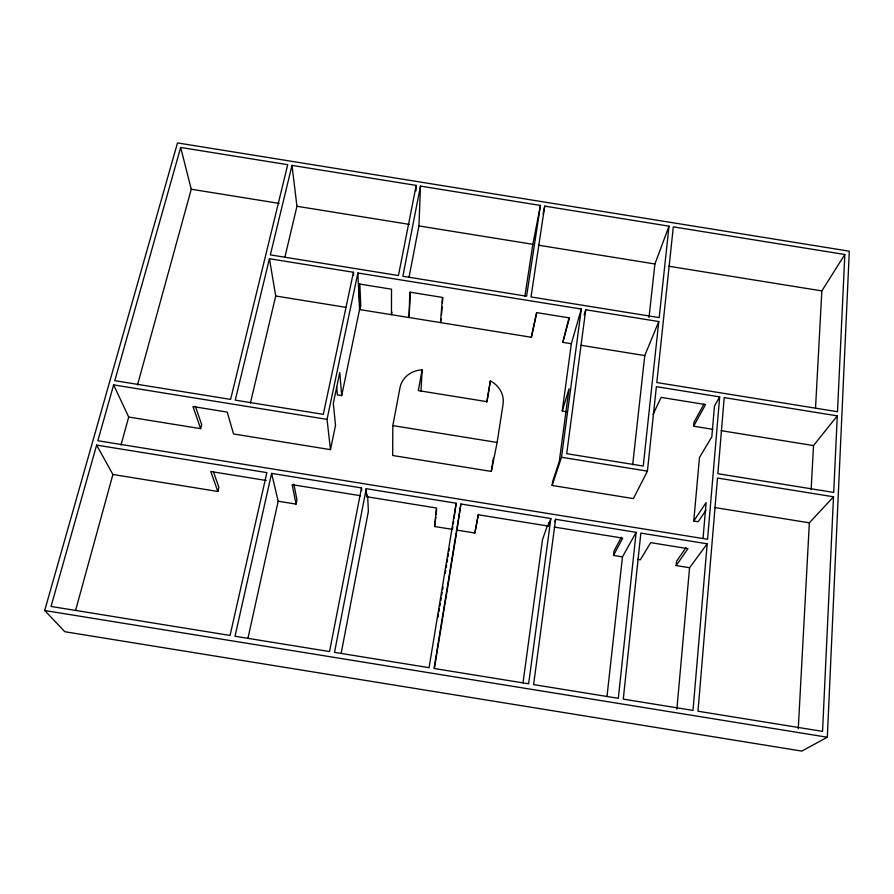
<?xml version="1.0" encoding="UTF-8"?>
<svg xmlns="http://www.w3.org/2000/svg" width="894" height="894" viewBox="0 0 894 894"><rect width="100%" height="100%" fill="white"/><g stroke="black" fill="none" stroke-linecap="round" stroke-linejoin="round"><path stroke-width="1.34" d="M420.973 391.438L422.113 369.881A23.792 21.702 3.7 0 0 400.009 387.638L392.824 425.6L392.678 455.493L491.32 471.429L497.142 442.452L503.054 404.278A24.686 22.562 8.8 0 0 490.359 380.9L486.783 402.065M410.402 292.327L409.061 317.526L409.787 292.137L442.452 297.411L440.507 322.6L441.178 318.879M416.012 190.914L416.191 185.404L291.992 165.39L270.357 254.879L398.445 275.542L416.191 185.404M409.005 277.386L418.94 225.936L420.471 186.097L540.434 205.441L526.588 296.216L402.87 276.257L420.471 186.097M827.308 737.237L849.3 251.192L177.493 142.917L44.7 610.513L64.837 631.723L801.806 751.083L827.308 737.237L44.7 610.513M833.51 496.796L822.547 731.381L697.99 711.222L717.48 478.044L833.51 496.796L809.361 522.822L798.264 728.856M837.287 415.866L833.711 492.426L717.848 473.708L724.207 397.606L837.287 415.866L813.518 445.581L811.137 489.711M844.83 254.499L837.488 411.721L656.811 382.554L673.305 226.852L844.83 254.499L821.843 290.908L815.518 408.435M441.491 314.878L442.117 306.888M442.418 302.887L442.843 297.568M703.042 538.244L706.126 502.573L693.766 521.046L698.18 521.75L706.014 510.228M707.188 543.809L693.006 710.406L623.274 699.119L640.864 533.081L707.188 543.809L689.576 567.735L676.87 709.165M566.528 411.698L562.237 411.005L569.042 388.722L559.286 461.382L552.704 481.352L552.157 485.464L633.399 498.595L647.424 471.138L656.375 386.655L719.681 396.88L707.567 539.283L97.859 440.72L113.627 384.889L327.036 419.375L330.478 449.637L233.546 433.97L227.199 412.078L192.97 406.546L200.647 428.662L128.691 417.029L113.627 384.889M693.766 521.046L699.477 457.46L711.814 436.842L714.485 405.999L719.681 396.88M712.898 429.332L693.599 426.214L693.967 422.27L703.947 404.133M689.576 567.735L676.155 565.567L676.557 561.276L686.011 547.631M452.889 526.644L452.498 529.404L434.618 526.51L436.451 508.004L366.629 496.718L366.238 488.683L456.163 503.221L454.04 518.386M435.87 516.933L434.618 526.51M436.138 514.274L436.674 508.943M636.126 532.321L618.302 698.315L533.617 684.603L555.587 519.302L636.126 532.321L622.47 556.884L607.004 696.437M658.777 321.538L643.244 466.053L566.707 453.694L585.738 309.76L658.777 321.538L644.775 355.577L632.684 464.735M669.014 226.16L659.191 317.605L531.002 296.931L544.725 206.123L669.014 226.16L654.922 263.987L648.999 317.504M622.47 556.884L613.496 555.442L613.977 551.151L621.364 537.171M552.157 485.464L561.499 457.259L581.312 309.045L357.879 272.994L327.036 419.375M562.237 411.005L571.355 343.721L581.312 309.045M460.902 503.992L434.048 668.477L528.633 683.798L550.86 518.531L460.902 503.992L456.968 530.131L474.859 533.014L478.357 514.776L548.201 526.074L548.648 522.755M523.012 682.826L542.513 539.596L547.452 525.493M571.355 343.721L562.818 342.346L568.964 317.918M453.269 523.895L453.66 521.135M357.879 272.994L359.556 309.536L531.36 337.273L536.523 312.676M524.912 296.082L532.846 244.308L540.434 205.441M491.32 471.429L493.421 457.929M474.859 533.014L478.29 514.318M490.359 380.9L487.029 401.685L418.325 390.589L422.113 369.881M434.406 668.489L456.968 530.131M456.163 503.221L429.075 667.673L334.524 652.363L366.238 488.683M438.071 617.061L438.529 614.323M438.976 611.585L439.423 608.848M439.882 606.098L440.329 603.361M440.776 600.623L441.234 597.885M441.681 595.147L442.128 592.409M442.586 589.671L443.033 586.933M445.29 573.233L445.737 570.495M446.184 567.757L446.642 565.019M447.089 562.27L447.536 559.532M447.995 556.794L448.442 554.057M448.889 551.319L449.347 548.581M341.162 653.38L368.373 511.435L367.669 496.427M366.629 496.718L367.054 494.527M361.5 487.923L329.54 651.558L235.021 636.249L271.597 473.384L361.5 487.923L361.657 490.605M391.941 312.207L391.449 314.688L391.505 289.187L358.84 283.912L360.003 309.615L360.774 305.904L359.824 284.169M543.105 214.158L544.725 206.123M330.478 449.637L335.518 425.388L333.317 403.317L339.765 372.552L341.698 395.595L337.384 394.902L336.647 386.756M341.698 395.595L359.556 309.536M353.454 272.279L323.304 414.358L235.256 400.143L269.429 258.724L353.454 272.279L353.599 274.994M271.597 473.384L278.179 501.21L296.059 504.104L296.964 499.891L293.88 484.224M247.94 638.305L278.179 501.21M531.36 337.273L536.813 312.632L569.489 317.906L562.818 342.346M250.421 402.982L275.721 296.015L269.429 258.724M284.862 257.36L296.953 206.268L291.992 165.39M96.619 445.1L51.047 606.456L230.049 635.444L266.87 472.624L96.619 445.1L112.912 474.49L217.857 491.465L218.874 487.264L213.565 472.188M200.647 428.662L201.664 424.616L195.384 406.301M75.588 610.39L112.912 474.49M121.014 445L128.691 417.029M137.531 384.867L191.26 189.226L180.677 147.454L287.712 164.697L230.618 399.394L114.812 380.676L180.677 147.454M584.162 315.09L585.738 309.76M548.201 526.074L550.86 518.531M554.682 521.805L555.587 519.302M653.078 414.425L661.079 397.383L705.578 404.569L693.599 426.214M613.496 555.442L622.716 538.121L554.224 527.047M676.155 565.567L687.967 548.67L650.698 542.647L640.361 559.778L637.679 559.353M191.26 189.226L279.151 203.396M296.953 206.268L409.385 224.394M418.94 225.936L532.846 244.308M538.289 245.179L654.922 263.987M668.578 266.188L821.843 290.908M275.721 296.015L345.754 307.312M580.977 345.274L644.775 355.577M721.167 430.662L813.518 445.581M392.824 425.6L497.142 442.452M561.499 457.259L647.424 471.138M714.742 507.535L809.361 522.822M266.2 480.48L210.749 471.507L217.857 491.465M360.606 495.745L292.17 484.671L296.059 504.104"/></g></svg>
